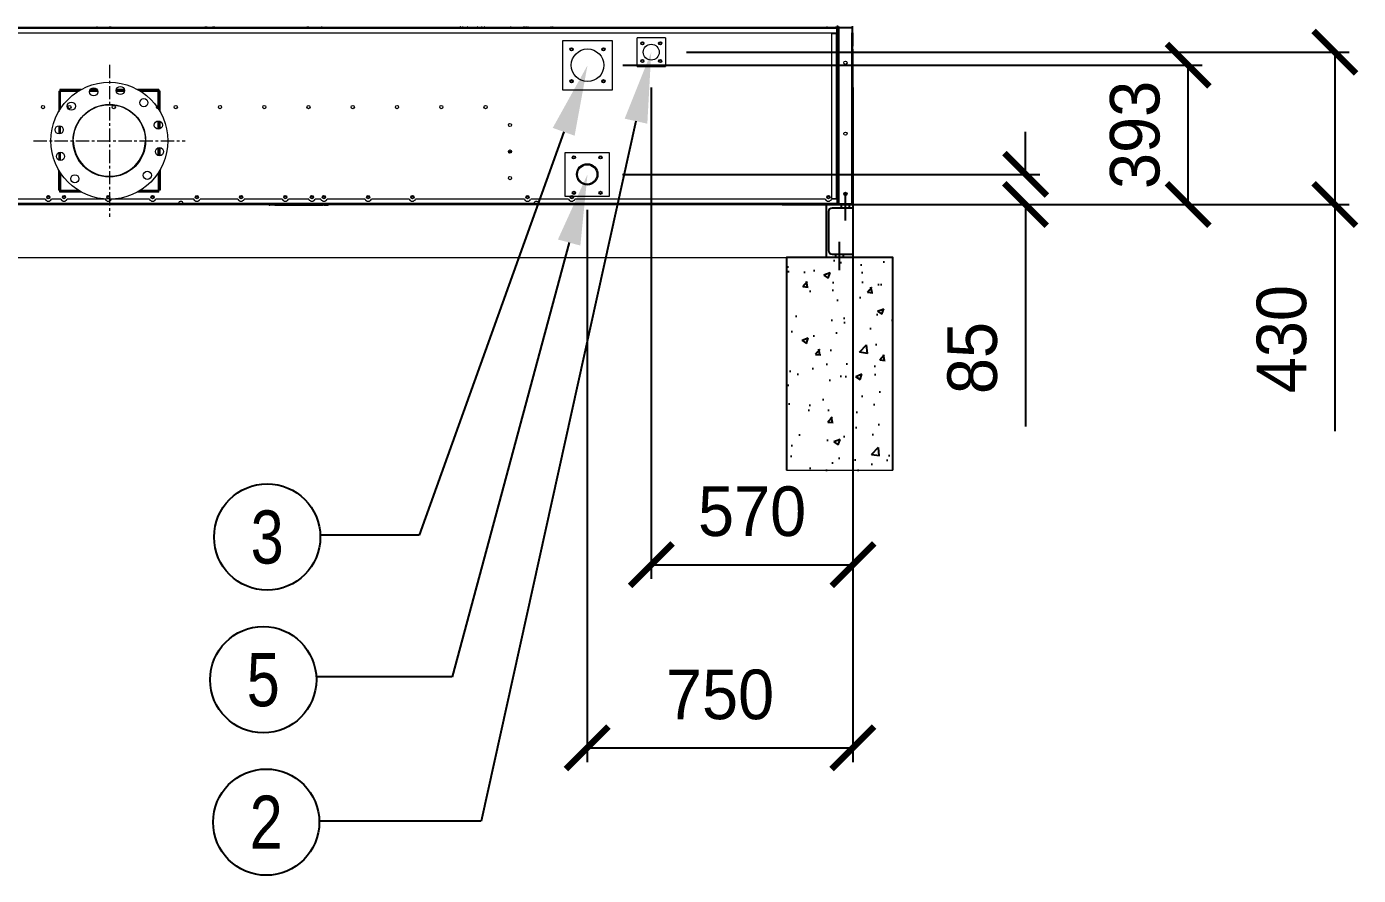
# Model space of a CAD drawing. Header units: millimetres. Extents: x 3347 to 35460, y 2813 to 25521.
# Drawn here: x 25824 to 29586, y 8727 to 11122 of the extents above; entities that cross this region are included whole.
import ezdxf
from ezdxf import colors
from ezdxf.entities.mleader import LeaderData, LeaderLine
from ezdxf.enums import TextEntityAlignment as Align
from ezdxf.math import Vec2, Vec3

# ---------------------------------------------------------------- set-up
doc = ezdxf.new("R2010")
doc.units = ezdxf.units.MM
doc.linetypes.add('CENTER', pattern=[2, 1.25, -0.25, 0.25, -0.25])
doc.linetypes.add('CENTERX2', pattern=[4, 2.5, -0.5, 0.5, -0.5])
for name, color, linetype in [('center', 1, 'CENTER'), ('냉각탑_dim', 1, 'Continuous'), ('냉각탑_text', 3, 'Continuous')]:
    doc.layers.add(name, color=color, linetype=linetype)
doc.styles.add('HY울릉도L', font='')
doc.styles.get("Standard").update_dxf_attribs({"font": 'arial.ttf'})
doc.styles.get('HY울릉도L').set_extended_font_data('HY울릉도L')
doc.dimstyles.new('성지DIM', dxfattribs={"dimtxt": 3.5, "dimasz": 3, "dimexe": 1, "dimexo": 2.5, "dimgap": 2, "dimtad": 1, "dimdec": 0, "dimzin": 3, "dimdsep": 46, "dimtxsty": 'HY울릉도L', "dimblk": 'ARCHTICK', "dimcen": -2, "dimclrd": 256, "dimclre": 256, "dimclrt": 7, "dimadec": 0, "dimazin": 0, "dimtfac": 1, "dimtdec": 0, "dimtofl": 0, "dimtmove": 0, "dimatfit": 3, "dimfxl": 1, "dimtolj": 1, "dimtzin": 0, "dimlwe": -1, "dimarcsym": 0})

# ---------------------------------------------------------------- blocks, each defined once
blk = doc.blocks.new('_ArchTick')
at = {"color": 0, "linetype": 'ByBlock', "const_width": 0.15}
blk.add_lwpolyline([(-0.5, -0.5), (0.5, 0.5)], dxfattribs=at)
blk = doc.blocks.new('*D515')
at = {"layer": 'Defpoints', "color": 0, "transparency": 16777216}
for p in [(27407.5, 10705.3), (27857.9, 10620.3), (28645.8, 10620.3)]:
    blk.add_point(p, dxfattribs=at)
at = {"layer": '냉각탑_dim', "lineweight": -2, "transparency": 16777216}
for p, q in [((28645.8, 10705.3), (28645.8, 10825.3)), ((28645.8, 10620.3), (28645.8, 9993.6))]:
    blk.add_line(p, q, dxfattribs=at)
at = {"layer": '냉각탑_dim', "transparency": 16777216}
for p, q in [((27507.5, 10705.3), (28685.8, 10705.3)), ((27957.9, 10620.3), (28685.8, 10620.3))]:
    blk.add_line(p, q, dxfattribs=at)
at = {"layer": '냉각탑_dim', "lineweight": -2, "transparency": 16777216, "xscale": 120, "yscale": 120, "zscale": 120}
for p, rotation in [((28645.8, 10705.3), 270), ((28645.8, 10620.3), 90)]:
    blk.add_blockref('_ArchTick', p, dxfattribs=dict(at, rotation=rotation))
at = {"layer": '냉각탑_dim', "color": 7, "transparency": 16777216, "insert": (28495.8, 10187), "char_height": 140, "attachment_point": 5, "rotation": 90, "style": 'HY울릉도L'}
blk.add_mtext('\\A1;85', dxfattribs=at)
blk = doc.blocks.new('*D516')
at = {"layer": 'Defpoints', "color": 0, "transparency": 16777216}
for p in [(27408.4, 11013.3), (29104.9, 11013.3), (27857.9, 10620.3)]:
    blk.add_point(p, dxfattribs=at)
at = {"layer": '냉각탑_dim', "transparency": 16777216}
for p, q in [((27508.4, 11013.3), (29144.9, 11013.3)), ((27957.9, 10620.3), (29144.9, 10620.3))]:
    blk.add_line(p, q, dxfattribs=at)
at = {"layer": '냉각탑_dim', "lineweight": -2, "transparency": 16777216}
blk.add_line((29104.9, 10620.3), (29104.9, 11013.3), dxfattribs=at)
at = {"layer": '냉각탑_dim', "lineweight": -2, "transparency": 16777216, "xscale": 120, "yscale": 120, "zscale": 120}
for p, rotation in [((29104.9, 11013.3), 90), ((29104.9, 10620.3), 270)]:
    blk.add_blockref('_ArchTick', p, dxfattribs=dict(at, rotation=rotation))
at = {"layer": '냉각탑_dim', "color": 7, "transparency": 16777216, "insert": (28954.9, 10816.8), "char_height": 140, "attachment_point": 5, "rotation": 90, "style": 'HY울릉도L'}
blk.add_mtext('\\A1;393', dxfattribs=at)
blk = doc.blocks.new('*D517')
at = {"layer": 'Defpoints', "color": 0, "transparency": 16777216}
for p in [(27588.4, 11050.3), (27857.9, 10620.3), (29519.2, 10620.3)]:
    blk.add_point(p, dxfattribs=at)
at = {"layer": '냉각탑_dim', "transparency": 16777216}
for p, q in [((27688.4, 11050.3), (29559.2, 11050.3)), ((27957.9, 10620.3), (29559.2, 10620.3))]:
    blk.add_line(p, q, dxfattribs=at)
at = {"layer": '냉각탑_dim', "lineweight": -2, "transparency": 16777216}
for p, q in [((29519.2, 11050.3), (29519.2, 10620.3)), ((29519.2, 10620.3), (29519.2, 9980.3))]:
    blk.add_line(p, q, dxfattribs=at)
at = {"layer": '냉각탑_dim', "lineweight": -2, "transparency": 16777216, "xscale": 120, "yscale": 120, "zscale": 120}
for p, rotation in [((29519.2, 11050.3), 90), ((29519.2, 10620.3), 270)]:
    blk.add_blockref('_ArchTick', p, dxfattribs=dict(at, rotation=rotation))
at = {"layer": '냉각탑_dim', "color": 7, "transparency": 16777216, "insert": (29369.2, 10240.3), "char_height": 140, "attachment_point": 5, "rotation": 90, "style": 'HY울릉도L'}
blk.add_mtext('\\A1;430', dxfattribs=at)
blk = doc.blocks.new('*D518')
at = {"layer": 'Defpoints', "color": 0, "transparency": 16777216}
for p in [(27588.4, 11050.3), (28157.9, 11050.3), (28157.9, 9603.7)]:
    blk.add_point(p, dxfattribs=at)
at = {"layer": '냉각탑_dim', "transparency": 16777216}
for p, q in [((27588.4, 10950.3), (27588.4, 9563.7)), ((28157.9, 10950.3), (28157.9, 9563.7))]:
    blk.add_line(p, q, dxfattribs=at)
at = {"layer": '냉각탑_dim', "lineweight": -2, "transparency": 16777216}
blk.add_line((27588.4, 9603.7), (28157.9, 9603.7), dxfattribs=at)
at = {"layer": '냉각탑_dim', "lineweight": -2, "transparency": 16777216, "xscale": 120, "yscale": 120, "zscale": 120, "rotation": 180}
blk.add_blockref('_ArchTick', (27588.4, 9603.7), dxfattribs=at)
at = {"layer": '냉각탑_dim', "lineweight": -2, "transparency": 16777216, "xscale": 120, "yscale": 120, "zscale": 120}
blk.add_blockref('_ArchTick', (28157.9, 9603.7), dxfattribs=at)
at = {"layer": '냉각탑_dim', "color": 7, "transparency": 16777216, "insert": (27873.2, 9753.7), "char_height": 140, "attachment_point": 5, "style": 'HY울릉도L'}
blk.add_mtext('\\A1;570', dxfattribs=at)
blk = doc.blocks.new('*D519')
at = {"layer": 'Defpoints', "color": 0, "transparency": 16777216}
for p in [(27407.5, 10705.3), (28157.9, 10705.3), (28157.9, 9086.7)]:
    blk.add_point(p, dxfattribs=at)
at = {"layer": '냉각탑_dim', "transparency": 16777216}
for p, q in [((27407.5, 10605.3), (27407.5, 9046.7)), ((28157.9, 10605.3), (28157.9, 9046.7))]:
    blk.add_line(p, q, dxfattribs=at)
at = {"layer": '냉각탑_dim', "lineweight": -2, "transparency": 16777216}
blk.add_line((27407.5, 9086.7), (28157.9, 9086.7), dxfattribs=at)
at = {"layer": '냉각탑_dim', "lineweight": -2, "transparency": 16777216, "xscale": 120, "yscale": 120, "zscale": 120, "rotation": 180}
blk.add_blockref('_ArchTick', (27407.5, 9086.7), dxfattribs=at)
at = {"layer": '냉각탑_dim', "lineweight": -2, "transparency": 16777216, "xscale": 120, "yscale": 120, "zscale": 120}
blk.add_blockref('_ArchTick', (28157.9, 9086.7), dxfattribs=at)
at = {"layer": '냉각탑_dim', "color": 7, "transparency": 16777216, "insert": (27782.7, 9236.7), "char_height": 140, "attachment_point": 5, "style": 'HY울릉도L'}
blk.add_mtext('\\A1;750', dxfattribs=at)
blk = doc.blocks.new('2')
at = {"color": 7, "lineweight": 20}
for p, q in [((28112.2, 11120.3), (24003.6, 11120.3)), ((28112.2, 11116.9), (24003.6, 11116.9)), ((24826.4, 11105.3), (26775.4, 11105.3)), ((24035.5, 10620.3), (28080.3, 10620.3))]:
    blk.add_line(p, q, dxfattribs=at)
at = {"color": 7, "lineweight": 20, "ltscale": 0.000833334}
for p, q in [((26022.2, 11122.3), (26022.2, 11120.3)), ((26657.2, 11122.3), (26657.2, 11120.3)), ((27191.2, 11122.3), (27191.2, 11120.3)), ((28111.9, 10637.3), (28111.9, 10635.3))]:
    blk.add_line(p, q, dxfattribs=at)
at = {"color": 7, "lineweight": 20, "ltscale": 0.000832431}
for p, q in [((26059.4, 11120.3), (26059.4, 11122.3)), ((26062.2, 11120.3), (26062.2, 11122.3)), ((26617.2, 11120.3), (26617.2, 11122.3)), ((26620, 11120.3), (26620, 11122.3)), ((27228.4, 11120.3), (27228.4, 11122.3)), ((27231.2, 11120.3), (27231.2, 11122.3))]:
    blk.add_line(p, q, dxfattribs=at)
at = {"color": 7, "lineweight": 20, "ltscale": 0.000833333}
for p, q in [((26329.4, 11120.3), (26329.4, 11122.3)), ((26332.8, 11120.3), (26332.8, 11122.3)), ((26351, 11120.3), (26351, 11122.3)), ((26354.4, 11120.3), (26354.4, 11122.3)), ((28083.9, 11122.3), (28083.9, 11120.3)), ((28110.5, 11120.3), (28110.5, 11122.3)), ((28110.5, 11103.3), (28110.5, 11105.3)), ((28111.9, 11105.3), (28111.9, 11103.3)), ((28111.9, 11103.3), (28113.9, 11103.3)), ((28155.9, 11105.3), (28157.9, 11105.3)), ((28155.9, 11104.5), (28157.9, 11104.5)), ((28157.9, 11104.5), (28155.9, 11104.5)), ((25917.9, 10941.8), (25917.9, 10939.8)), ((25919.9, 10939.8), (25917.9, 10939.8)), ((25917.9, 10939.8), (25919.9, 10939.8)), ((26197.9, 10939.8), (26195.9, 10939.8)), ((26197.9, 10939.8), (26195.9, 10939.8)), ((26197.9, 10941.8), (26197.9, 10939.8)), ((28115.9, 10770.3), (28113.9, 10770.3)), ((28115.9, 10765.3), (28113.9, 10765.3)), ((25917.9, 10658.8), (25917.9, 10660.8)), ((25919.9, 10660.8), (25917.9, 10660.8)), ((25917.9, 10660.8), (25919.9, 10660.8)), ((26197.9, 10660.8), (26195.9, 10660.8)), ((26197.9, 10660.8), (26195.9, 10660.8)), ((26197.9, 10658.8), (26197.9, 10660.8)), ((26253.2, 10622.3), (26253.2, 10620.3)), ((26266.7, 10622.3), (26266.7, 10620.3)), ((26522.4, 10618.3), (26522.4, 10620.3)), ((26662.4, 10618.3), (26662.4, 10620.3)), ((27257.2, 10622.3), (27257.2, 10620.3)), ((27270.7, 10622.3), (27270.7, 10620.3)), ((28110.5, 10635.3), (28110.5, 10637.3))]:
    blk.add_line(p, q, dxfattribs=at)
at = {"color": 7, "lineweight": 20, "ltscale": 0.307}
blk.add_line((26775.4, 11105.3), (28112.2, 11105.3), dxfattribs=at)
at = {"color": 7, "lineweight": 20, "ltscale": 0.001149}
for p, q in [((27047.1, 11122.3), (27049, 11120.3)), ((27047.6, 11122.3), (27049.5, 11120.3)), ((27054.8, 11122.3), (27056.7, 11120.3)), ((27070.2, 11120.3), (27068.3, 11122.3)), ((27095.9, 11122.3), (27097.8, 11120.3)), ((27111.3, 11120.3), (27109.4, 11122.3)), ((27118.5, 11120.3), (27116.6, 11122.3))]:
    blk.add_line(p, q, dxfattribs=at)
at = {"color": 7, "lineweight": 20, "ltscale": 0.00083243}
for p, q in [((27235.6, 11120.3), (27235.6, 11122.3)), ((27240.8, 11120.3), (27240.8, 11122.3)), ((27305.4, 11120.3), (27305.4, 11122.3)), ((27310.6, 11120.3), (27310.6, 11122.3)), ((27310.8, 11120.3), (27310.8, 11122.3))]:
    blk.add_line(p, q, dxfattribs=at)
at = {"color": 7, "lineweight": 20, "ltscale": 0.004833}
for p, q in [((28098.9, 11103.3), (28110.5, 11103.3)), ((28112.2, 11105.3), (28112.2, 11116.9)), ((28155.9, 11105.3), (28155.9, 11116.9)), ((28157.9, 11105.3), (28157.9, 11116.9)), ((26522.4, 10618.3), (26510.8, 10618.3)), ((26662.4, 10618.3), (26674, 10618.3)), ((28098.9, 10637.3), (28110.5, 10637.3)), ((28112.2, 10635.3), (28112.2, 10623.7))]:
    blk.add_line(p, q, dxfattribs=at)
at = {"color": 7, "lineweight": 20, "ltscale": 0.194167}
for p, q in [((28098.9, 10637.3), (28098.9, 11103.3)), ((28110.5, 11103.3), (28110.5, 10637.3)), ((28113.9, 11103.3), (28113.9, 10637.3))]:
    blk.add_line(p, q, dxfattribs=at)
at = {"color": 7, "lineweight": 20, "ltscale": 0.001417}
for p, q in [((28110.5, 11103.3), (28113.9, 11103.3)), ((28112.2, 11120.3), (28112.2, 11116.9)), ((28110.5, 10637.3), (28113.9, 10637.3)), ((28112.2, 10620.3), (28112.2, 10623.7)), ((28154.5, 10622), (28157.9, 10622))]:
    blk.add_line(p, q, dxfattribs=at)
at = {"color": 7, "lineweight": 20, "ltscale": 0.000882011}
blk.add_line((28111.9, 11122.4), (28111.9, 11120.3), dxfattribs=at)
at = {"color": 7, "lineweight": 20, "ltscale": 0.000708333}
for p, q in [((28112.2, 11118.3), (28113.9, 11118.3)), ((28112.2, 11117.4), (28113.9, 11117.4)), ((28112.2, 10623.2), (28113.9, 10623.2)), ((28112.2, 10622.3), (28113.9, 10622.3)), ((28119.3, 10622), (28119.3, 10620.3)), ((28155.9, 10622), (28155.9, 10620.3))]:
    blk.add_line(p, q, dxfattribs=at)
at = {"color": 7, "lineweight": 20, "ltscale": 0.003208}
blk.add_line((28113.9, 11125.1), (28113.9, 11117.4), dxfattribs=at)
at = {"color": 7, "lineweight": 20, "ltscale": 0.000375}
for p, q in [((28113.9, 11117.4), (28113.9, 11118.3)), ((28113.9, 11117.4), (28113.9, 11118.3)), ((28113.9, 10623.2), (28113.9, 10622.3)), ((28113.9, 10623.2), (28113.9, 10622.3)), ((28113.9, 10623.2), (28113.9, 10622.3)), ((28113.9, 10623.2), (28113.9, 10622.3)), ((28113.9, 10623.2), (28113.9, 10622.3)), ((28113.9, 10623.2), (28113.9, 10622.3))]:
    blk.add_line(p, q, dxfattribs=at)
at = {"color": 7, "lineweight": 20, "ltscale": 0.005875}
for p, q in [((28113.9, 11103.3), (28113.9, 11117.4)), ((28155.9, 11118.6), (28155.9, 11104.5)), ((28113.9, 10623.2), (28113.9, 10637.3))]:
    blk.add_line(p, q, dxfattribs=at)
at = {"color": 7, "lineweight": 20, "ltscale": 0.00337}
blk.add_line((28115.9, 11117), (28115.9, 11125), dxfattribs=at)
at = {"color": 7, "lineweight": 20, "ltscale": 0.2055}
blk.add_line((28115.9, 10623.7), (28115.9, 11116.9), dxfattribs=at)
at = {"color": 7, "lineweight": 20, "ltscale": 0.001131}
for p, q in [((28116.6, 11118.6), (28119.3, 11118.6)), ((28116.6, 10622), (28119.3, 10622))]:
    blk.add_line(p, q, dxfattribs=at)
at = {"color": 7, "lineweight": 20, "ltscale": 0.000414935}
for p, q in [((28117.6, 11118.6), (28116.9, 11119.3)), ((28114.9, 10773.3), (28115.6, 10774)), ((28117.6, 10622), (28116.9, 10621.3))]:
    blk.add_line(p, q, dxfattribs=at)
at = {"color": 7, "lineweight": 20, "ltscale": 0.000833944}
blk.add_line((28119.3, 11120.3), (28119.3, 11122.3), dxfattribs=at)
at = {"color": 7, "lineweight": 20, "ltscale": 0.014667}
for p, q in [((28154.5, 11120.3), (28119.3, 11120.3)), ((28154.5, 10622), (28119.3, 10622))]:
    blk.add_line(p, q, dxfattribs=at)
at = {"color": 7, "lineweight": 20, "ltscale": 0.000708334}
blk.add_line((28119.3, 11118.6), (28119.3, 11120.3), dxfattribs=at)
at = {"color": 7, "lineweight": 20, "ltscale": 0.01525}
for p, q in [((28119.3, 11118.6), (28155.9, 11118.6)), ((28155.9, 10620.3), (28119.3, 10620.3))]:
    blk.add_line(p, q, dxfattribs=at)
at = {"color": 7, "lineweight": 20, "ltscale": 0.206917}
blk.add_line((28119.3, 10622), (28119.3, 11118.6), dxfattribs=at)
at = {"color": 7, "lineweight": 20, "ltscale": 0.000833304}
blk.add_line((28154.5, 11120.3), (28154.5, 11122.3), dxfattribs=at)
at = {"color": 7, "lineweight": 20, "ltscale": 0.201042}
for p, q in [((28154.5, 10622), (28154.5, 11104.5)), ((28157.9, 10622), (28157.9, 11104.5))]:
    blk.add_line(p, q, dxfattribs=at)
at = {"color": 7, "lineweight": 20, "ltscale": 0.000583333}
blk.add_line((28155.9, 11104.5), (28154.5, 11104.5), dxfattribs=at)
at = {"color": 7, "lineweight": 20, "ltscale": 0.000332419}
blk.add_line((28155.9, 11105.3), (28155.9, 11104.5), dxfattribs=at)
at = {"color": 7, "lineweight": 20, "ltscale": 0.002832}
blk.add_line((28157.9, 11116.9), (28157.9, 11123.7), dxfattribs=at)
at = {"color": 7, "lineweight": 20, "ltscale": 0.00033333}
blk.add_line((28157.9, 11104.5), (28157.9, 11105.3), dxfattribs=at)
at = {"color": 7, "lineweight": 20, "ltscale": 0.011892}
blk.add_line((28157.9, 11104.5), (28157.9, 11076), dxfattribs=at)
at = {"color": 7, "lineweight": 20, "ltscale": 0.058333}
for p, q in [((27338.4, 10943.3), (27338.4, 11083.3)), ((27338.4, 11083.3), (27478.4, 11083.3)), ((27478.4, 11083.3), (27478.4, 10943.3)), ((27478.4, 10943.3), (27338.4, 10943.3))]:
    blk.add_line(p, q, dxfattribs=at)
at = {"color": 7, "lineweight": 20, "ltscale": 0.044444}
for p, q in [((27628.4, 11090.3), (27548.4, 11090.3)), ((27548.4, 11010.3), (27548.4, 11090.3)), ((27628.4, 11090.3), (27628.4, 11010.3)), ((27548.4, 11010.3), (27628.4, 11010.3))]:
    blk.add_line(p, q, dxfattribs=at)
at = {"color": 7, "lineweight": 20, "ltscale": 0.003608}
for p, q in [((28157.9, 11076), (28157.9, 11067.3)), ((28157.9, 11058.6), (28157.9, 11067.3)), ((28157.9, 10951), (28157.9, 10942.3)), ((28157.9, 10933.6), (28157.9, 10942.3)), ((28157.9, 10826), (28157.9, 10817.3)), ((28157.9, 10808.6), (28157.9, 10817.3)), ((28157.9, 10701), (28157.9, 10692.3)), ((28157.9, 10683.6), (28157.9, 10692.3)), ((28157.9, 10651), (28157.9, 10642.3)), ((28157.9, 10633.6), (28157.9, 10642.3))]:
    blk.add_line(p, q, dxfattribs=at)
at = {"color": 7, "lineweight": 20, "ltscale": 0.044866}
for p, q in [((28157.9, 11058.6), (28157.9, 10951)), ((28157.9, 10933.6), (28157.9, 10826)), ((28157.9, 10808.6), (28157.9, 10701))]:
    blk.add_line(p, q, dxfattribs=at)
at = {"color": 7, "lineweight": 20, "ltscale": 0.023972}
for p, q in [((25914.7, 10939.8), (25914.7, 10882.3)), ((26201.1, 10882.3), (26201.1, 10939.8)), ((25914.7, 10660.8), (25914.7, 10718.3)), ((26201.1, 10718.3), (26201.1, 10660.8))]:
    blk.add_line(p, q, dxfattribs=at)
at = {"color": 7, "lineweight": 20, "ltscale": 0.001333}
for p, q in [((25914.7, 10939.8), (25917.9, 10939.8)), ((25917.9, 10945), (25917.9, 10941.8)), ((26197.9, 10945), (26197.9, 10941.8)), ((26201.1, 10939.8), (26197.9, 10939.8)), ((25914.7, 10660.8), (25917.9, 10660.8)), ((25917.9, 10655.6), (25917.9, 10658.8)), ((26201.1, 10660.8), (26197.9, 10660.8)), ((26197.9, 10655.6), (26197.9, 10658.8))]:
    blk.add_line(p, q, dxfattribs=at)
at = {"color": 7, "lineweight": 20, "ltscale": 0.025296}
for p, q in [((25978.6, 10945), (25917.9, 10945)), ((26197.9, 10945), (26137.2, 10945)), ((25978.6, 10655.6), (25917.9, 10655.6)), ((26197.9, 10655.6), (26137.2, 10655.6))]:
    blk.add_line(p, q, dxfattribs=at)
at = {"color": 7, "lineweight": 20, "ltscale": 0.022971}
for p, q in [((25973.1, 10941.8), (25917.9, 10941.8)), ((26197.9, 10941.8), (26142.8, 10941.8)), ((25973.1, 10658.8), (25917.9, 10658.8)), ((26197.9, 10658.8), (26142.8, 10658.8))]:
    blk.add_line(p, q, dxfattribs=at)
at = {"color": 7, "lineweight": 20, "ltscale": 0.021741}
for p, q in [((25917.9, 10939.8), (25917.9, 10887.6)), ((26197.9, 10887.6), (26197.9, 10939.8)), ((25917.9, 10660.8), (25917.9, 10713)), ((26197.9, 10713), (26197.9, 10660.8))]:
    blk.add_line(p, q, dxfattribs=at)
at = {"color": 7, "lineweight": 20, "ltscale": 0.020784}
for p, q in [((25919.9, 10939.8), (25969.8, 10939.8)), ((26146.1, 10939.8), (26195.9, 10939.8)), ((25919.9, 10660.8), (25969.8, 10660.8)), ((26146.1, 10660.8), (26195.9, 10660.8))]:
    blk.add_line(p, q, dxfattribs=at)
at = {"color": 7, "lineweight": 20, "ltscale": 0.020438}
for p, q in [((25919.9, 10890.7), (25919.9, 10939.8)), ((26195.9, 10890.7), (26195.9, 10939.8)), ((25919.9, 10709.9), (25919.9, 10660.8)), ((26195.9, 10709.9), (26195.9, 10660.8))]:
    blk.add_line(p, q, dxfattribs=at)
at = {"color": 7, "lineweight": 20, "ltscale": 0.009512}
blk.add_line((26002.3, 10939.8), (26025.1, 10939.8), dxfattribs=at)
at = {"color": 7, "lineweight": 20, "ltscale": 0.009154}
blk.add_line((26024.7, 10941.8), (26002.7, 10941.8), dxfattribs=at)
at = {"color": 7, "lineweight": 20, "ltscale": 0.007846}
blk.add_line((26023.1, 10945), (26004.3, 10945), dxfattribs=at)
at = {"color": 7, "lineweight": 20, "ltscale": 0.009582}
blk.add_line((26100.2, 10941.8), (26077.2, 10941.8), dxfattribs=at)
at = {"color": 7, "lineweight": 20, "ltscale": 0.009406}
blk.add_line((26077.4, 10939.8), (26100, 10939.8), dxfattribs=at)
at = {"color": 7, "lineweight": 20, "ltscale": 0.009251}
blk.add_line((26099.8, 10945), (26077.6, 10945), dxfattribs=at)
at = {"color": 7, "lineweight": 20, "ltscale": 0.009501}
for p, q in [((25914.7, 10842.5), (25914.7, 10819.7)), ((26201.1, 10758.1), (26201.1, 10780.9))]:
    blk.add_line(p, q, dxfattribs=at)
at = {"color": 7, "lineweight": 20, "ltscale": 0.009478}
for p, q in [((25917.9, 10842.4), (25917.9, 10819.7)), ((26197.9, 10758.2), (26197.9, 10780.9))]:
    blk.add_line(p, q, dxfattribs=at)
at = {"color": 7, "lineweight": 20, "ltscale": 0.009074}
for p, q in [((25919.9, 10820.2), (25919.9, 10842)), ((26195.9, 10758.7), (26195.9, 10780.4))]:
    blk.add_line(p, q, dxfattribs=at)
at = {"color": 7, "lineweight": 20, "ltscale": 0.009583}
for p, q in [((26195.9, 10833), (26195.9, 10856)), ((25919.9, 10744.6), (25919.9, 10767.6))]:
    blk.add_line(p, q, dxfattribs=at)
at = {"color": 7, "lineweight": 20, "ltscale": 0.009451}
for p, q in [((26197.9, 10833.2), (26197.9, 10855.9)), ((25917.9, 10767.4), (25917.9, 10744.8))]:
    blk.add_line(p, q, dxfattribs=at)
at = {"color": 7, "lineweight": 20, "ltscale": 0.008588}
for p, q in [((26201.1, 10834.2), (26201.1, 10854.8)), ((25914.7, 10766.4), (25914.7, 10745.8))]:
    blk.add_line(p, q, dxfattribs=at)
at = {"color": 7, "lineweight": 20, "ltscale": 0.003726}
blk.add_line((27185, 10770.3), (27193.9, 10770.3), dxfattribs=at)
at = {"color": 7, "lineweight": 20, "ltscale": 0.002875}
blk.add_line((27186, 10766.9), (27192.9, 10766.9), dxfattribs=at)
at = {"color": 7, "lineweight": 20, "ltscale": 0.051667}
blk.add_line((27345.5, 10767.3), (27469.5, 10767.3), dxfattribs=at)
at = {"color": 7, "lineweight": 20, "ltscale": 0.05}
for p, q in [((27345.5, 10643.3), (27345.5, 10767.3)), ((27469.5, 10767.3), (27469.5, 10643.3))]:
    blk.add_line(p, q, dxfattribs=at)
at = {"color": 7, "lineweight": 20, "ltscale": 2.97138e-06}
for p, q in [((28113.9, 10781.9), (28113.9, 10781.9)), ((28113.9, 10776.9), (28113.9, 10776.9)), ((28113.9, 10771.9), (28113.9, 10771.9)), ((28113.9, 10766.9), (28113.9, 10766.9))]:
    blk.add_line(p, q, dxfattribs=at)
at = {"color": 7, "lineweight": 20, "ltscale": 0.000833171}
for p, q in [((28113.9, 10767.1), (28115.9, 10767.1)), ((28113.9, 10765.3), (28115.9, 10765.3))]:
    blk.add_line(p, q, dxfattribs=at)
at = {"color": 7, "lineweight": 20, "ltscale": 0.000547189}
blk.add_line((28114.6, 10774), (28115.9, 10774), dxfattribs=at)
at = {"color": 7, "lineweight": 20, "ltscale": 0.000834318}
for p, q in [((28157.9, 10750.3), (28157.9, 10750.3)), ((28157.9, 10640.3), (28157.9, 10640.3))]:
    blk.add_line(p, q, dxfattribs=at)
at = {"color": 7, "lineweight": 20, "ltscale": 0.000834992}
blk.add_line((28157.9, 10747.1), (28157.9, 10747.1), dxfattribs=at)
at = {"color": 7, "lineweight": 20, "ltscale": 0.013616}
blk.add_line((28157.9, 10683.6), (28157.9, 10651), dxfattribs=at)
at = {"color": 1, "linetype": 'CENTERX2', "ltscale": 50}
blk.add_line((28136.9, 10575.3), (28136.9, 10655.3), dxfattribs=at)
at = {"color": 7, "lineweight": 20, "ltscale": 0.171731}
for p, q in [((25262.8, 10623.7), (25840.9, 10623.7)), ((25840.9, 10623.7), (26253.1, 10623.7))]:
    blk.add_line(p, q, dxfattribs=at)
at = {"color": 7, "lineweight": 20, "ltscale": 0.007604}
blk.add_line((25876.5, 10635.3), (25657.6, 10635.3), dxfattribs=at)
at = {"color": 7, "lineweight": 20, "ltscale": 0.17433}
blk.add_line((25834.8, 10620.3), (26253.2, 10620.3), dxfattribs=at)
at = {"color": 7, "lineweight": 20, "ltscale": 1.93507e-05}
blk.add_line((25885.4, 10629.8), (25885.5, 10629.8), dxfattribs=at)
at = {"color": 7, "lineweight": 20, "ltscale": 0.0111}
blk.add_line((25921, 10635.3), (25894.4, 10635.3), dxfattribs=at)
at = {"color": 7, "lineweight": 20, "ltscale": 0.044641}
for p, q in [((26046, 10635.3), (25938.9, 10635.3)), ((26171, 10635.3), (26063.9, 10635.3)), ((26296, 10635.3), (26188.9, 10635.3)), ((26421, 10635.3), (26313.9, 10635.3)), ((26546, 10635.3), (26438.9, 10635.3)), ((26780, 10635.3), (26672.9, 10635.3)), ((26905, 10635.3), (26797.9, 10635.3)), ((27230, 10635.3), (26922.9, 10635.3)), ((27355, 10635.3), (27247.9, 10635.3)), ((28080, 10635.3), (27372.9, 10635.3))]:
    blk.add_line(p, q, dxfattribs=at)
at = {"color": 7, "lineweight": 20, "ltscale": 0.005698}
for p, q in [((26253.1, 10623.7), (26266.8, 10623.7)), ((27257.1, 10623.7), (27270.8, 10623.7))]:
    blk.add_line(p, q, dxfattribs=at)
at = {"color": 7, "lineweight": 20, "ltscale": 0.005614}
for p, q in [((26253.2, 10622.3), (26266.7, 10622.3)), ((26253.2, 10620.3), (26266.7, 10620.3)), ((27257.2, 10622.3), (27270.7, 10622.3)), ((27257.2, 10620.3), (27270.7, 10620.3))]:
    blk.add_line(p, q, dxfattribs=at)
at = {"color": 7, "lineweight": 20, "ltscale": 0.412719}
blk.add_line((26266.7, 10620.3), (27257.2, 10620.3), dxfattribs=at)
at = {"color": 7, "lineweight": 20, "ltscale": 0.412635}
blk.add_line((26266.8, 10623.7), (27257.1, 10623.7), dxfattribs=at)
at = {"color": 7, "lineweight": 20, "ltscale": 0.000833651}
for p, q in [((26524.4, 10618.3), (26524.4, 10620.3)), ((26660.4, 10618.3), (26660.4, 10620.3))]:
    blk.add_line(p, q, dxfattribs=at)
at = {"color": 7, "lineweight": 20, "ltscale": 0.056667}
blk.add_line((26524.4, 10618.3), (26660.4, 10618.3), dxfattribs=at)
at = {"color": 7, "lineweight": 20, "ltscale": 0.023808}
blk.add_line((26621, 10635.3), (26563.9, 10635.3), dxfattribs=at)
at = {"color": 7, "lineweight": 20, "ltscale": 0.006725}
blk.add_line((26655, 10635.3), (26638.9, 10635.3), dxfattribs=at)
at = {"color": 7, "lineweight": 20, "ltscale": 0.100651}
blk.add_line((27270.7, 10620.3), (28112.2, 10620.3), dxfattribs=at)
at = {"color": 7, "lineweight": 20, "ltscale": 0.100609}
blk.add_line((27270.8, 10623.7), (28112.2, 10623.7), dxfattribs=at)
at = {"color": 7, "lineweight": 20, "ltscale": 0.00439}
blk.add_line((27469.5, 10643.3), (27345.5, 10643.3), dxfattribs=at)
at = {"color": 7, "lineweight": 20, "ltscale": 0.004083}
blk.add_line((28080.3, 10620.3), (28090.1, 10620.3), dxfattribs=at)
at = {"color": 7, "lineweight": 25, "ltscale": 0.125}
for p, q in [((28082.9, 10620.3), (28157.9, 10620.3)), ((28157.9, 10470.3), (28082.9, 10470.3))]:
    blk.add_line(p, q, dxfattribs=at)
at = {"ltscale": 25}
blk.add_line((28082.9, 10620.3), (28082.9, 10470.3), dxfattribs=at)
at = {"color": 7, "lineweight": 20, "ltscale": 0.026917}
blk.add_line((28154.7, 10620.3), (28090.1, 10620.3), dxfattribs=at)
at = {"color": 7, "lineweight": 20, "ltscale": 0.005987}
blk.add_line((28112.2, 10635.3), (28097.9, 10635.3), dxfattribs=at)
at = {"color": 7, "lineweight": 25, "ltscale": 0.05125}
for p, q in [((28157.9, 10610.3), (28099.4, 10610.3)), ((28099.4, 10480.3), (28157.9, 10480.3))]:
    blk.add_line(p, q, dxfattribs=at)
at = {"color": 7, "lineweight": 20, "ltscale": 0.002958}
blk.add_line((28119.3, 10620.3), (28112.2, 10620.3), dxfattribs=at)
at = {"color": 7, "lineweight": 20, "ltscale": 0.000128159}
blk.add_line((28113.6, 10637.3), (28113.9, 10637.3), dxfattribs=at)
at = {"color": 7, "lineweight": 20, "ltscale": 0.000832339}
blk.add_line((28113.9, 10625.3), (28115.9, 10625.3), dxfattribs=at)
at = {"color": 7, "lineweight": 20, "ltscale": 0.000837582}
blk.add_line((28113.9, 10623.5), (28115.9, 10623.5), dxfattribs=at)
at = {"color": 7, "lineweight": 20, "ltscale": 0.000374986}
blk.add_line((28113.9, 10622.3), (28113.9, 10623.2), dxfattribs=at)
for p, q in [((28125.9, 10610.3), (28125.9, 10620.3)), ((28147.9, 10610.3), (28147.9, 10620.3)), ((28109.4, 10470.3), (28109.4, 10480.3)), ((28131.4, 10470.3), (28131.4, 10480.3))]:
    blk.add_line(p, q)
at = {"lineweight": 20}
for p in [(28155.9, 10620.3), (28157.9, 10622)]:
    blk.add_line(p, (28157.9, 10620.3), dxfattribs=at)
at = {"color": 7, "lineweight": 20, "ltscale": 0.001168}
blk.add_line((28157.9, 10635.3), (28157.9, 10632.5), dxfattribs=at)
at = {"color": 7, "lineweight": 20, "ltscale": 0.00485}
blk.add_line((28157.9, 10633.6), (28157.9, 10622), dxfattribs=at)
at = {"color": 7, "lineweight": 20, "ltscale": 0.003775}
blk.add_line((28157.9, 10623.7), (28157.9, 10632.8), dxfattribs=at)
at = {"color": 7, "lineweight": 25, "ltscale": 0.008333}
blk.add_line((28157.9, 10620.3), (28157.9, 10610.3), dxfattribs=at)
at = {"color": 7, "lineweight": 25, "ltscale": 0.091667}
blk.add_line((28089.4, 10600.3), (28089.4, 10490.3), dxfattribs=at)
at = {"lineweight": 5}
blk.add_line((24032.9, 10470.3), (28082.9, 10470.3), dxfattribs=at)
at = {"color": 7, "lineweight": 15, "ltscale": 0.0625}
blk.add_line((28157.9, 10480.3), (28157.9, 10470.3), dxfattribs=at)
at = {"lineweight": 5}
for centre in [(27363.4, 11058.3), (27453.4, 11058.3), (27363.4, 10968.3), (27453.4, 10968.3)]:
    blk.add_circle(centre, 4.5, dxfattribs=at)
at = {"color": 7, "lineweight": 20}
for centre, radius in [((27363.4, 11058.3), 3), ((27408.4, 11013.3), 46), ((27453.4, 11058.3), 3), ((27563.4, 11075.3), 4.5), ((27563.4, 11075.3), 3), ((27588.4, 11050.3), 22.5), ((27613.4, 11075.3), 4.5), ((27613.4, 11075.3), 3), ((27563.4, 11025.3), 4.5), ((27563.4, 11025.3), 3), ((27613.4, 11025.3), 4.5), ((27613.4, 11025.3), 3), ((28136.9, 11020.3), 4.5), ((26057.9, 10800.3), 165), ((26013.7, 10938.4), 11.5), ((26088.7, 10942), 11.5), ((27363.4, 10968.3), 3), ((27453.4, 10968.3), 3), ((25950.6, 10897.8), 11.5), ((26155.4, 10907.6), 11.5), ((25870.4, 10895.3), 4.5), ((25945.4, 10895.3), 4.5), ((26057.9, 10800.3), 102.5), ((26057.9, 10800.3), 101.8), ((26070.4, 10895.3), 4.5), ((26195.4, 10895.3), 4.5), ((26245.4, 10895.3), 4.5), ((26370.4, 10895.3), 4.5), ((26495.4, 10895.3), 4.5), ((26620.4, 10895.3), 4.5), ((26745.4, 10895.3), 4.5), ((26870.4, 10895.3), 4.5), ((26995.4, 10895.3), 4.5), ((27120.4, 10895.3), 4.5), ((25916.2, 10831.1), 11.5), ((26196, 10844.5), 11.5), ((27189.4, 10844.8), 4.5), ((28136.9, 10820.3), 4.5), ((25919.8, 10756.1), 11.5), ((26199.6, 10769.5), 11.5), ((27189.4, 10769.8), 4.5), ((27370, 10753.3), 4.5), ((27445, 10753.3), 4.5), ((27370, 10753.3), 3), ((27407.5, 10705.3), 30.2), ((27407.5, 10705.3), 27.3), ((27445, 10753.3), 3), ((25960.4, 10693), 11.5), ((26165.3, 10702.8), 11.5), ((27189.4, 10694.8), 4.5), ((25885.4, 10640.8), 4.5), ((25929.9, 10641.3), 4.5), ((26054.9, 10641.3), 4.5), ((26179.9, 10641.3), 4.5), ((26304.9, 10641.3), 4.5), ((26429.9, 10641.3), 4.5), ((26554.9, 10641.3), 4.5), ((26629.9, 10641.3), 4.5), ((26663.9, 10641.3), 4.5), ((26788.9, 10641.3), 4.5), ((26913.9, 10641.3), 4.5), ((27238.9, 10641.3), 4.5), ((27363.9, 10641.3), 4.5), ((27370, 10653.3), 4.5), ((27370, 10653.3), 3), ((27445, 10653.3), 4.5), ((27445, 10653.3), 3), ((28088.9, 10641.3), 4.5), ((28136.9, 10650.3), 4.5), ((25885.4, 10641.3), 3), ((25929.9, 10641.3), 3), ((26054.9, 10641.3), 3), ((26179.9, 10641.3), 3), ((26304.9, 10641.3), 3), ((26429.9, 10641.3), 3), ((26554.9, 10641.3), 3), ((26629.9, 10641.3), 3), ((26663.9, 10641.3), 3), ((26788.9, 10641.3), 3), ((26913.9, 10641.3), 3), ((27238.9, 10641.3), 3), ((27363.9, 10641.3), 3), ((28088.9, 10641.3), 3)]:
    blk.add_circle(centre, radius, dxfattribs=at)
for centre, radius, start, end in [((28110.5, 11116.9), 3.4, 0, 0.7721), ((28119.3, 11116.9), 3.4, 90, 180), ((28154.5, 11116.9), 3.4, 0, 90), ((28108.7, 10885.1), 5.2, 0, 0.6924), ((26057.9, 10801.8), 101.8, 180.4178, 359.5731), ((28117.3, 10775.7), 3.4, 180, 245.6843), ((28154.7, 10765.1), 5.2, 52.0246, 52.0532), ((25885.4, 10640.3), 4.5, 3.185, 176.8155), ((28110.5, 10658.9), 3.4, 0, 0.2366), ((25885.4, 10639.8), 10, 206.7437, 333.2563), ((25929.9, 10639.8), 10, 206.7437, 333.2563), ((26054.9, 10639.8), 10, 206.7437, 333.2563), ((26179.9, 10639.8), 10, 206.7437, 333.2563), ((26269.5, 10621.4), 16.6, 171.9124, 179.4428), ((26259.9, 10622.2), 7, 12.3734, 167.6266), ((26250.4, 10621.4), 16.6, 0.5572, 8.0877), ((26304.9, 10639.8), 10, 206.7437, 333.2563), ((26429.9, 10639.8), 10, 206.7437, 333.2563), ((26510.8, 10621.7), 3.4, 204.3017, 270), ((26510.8, 10621.7), 1.4, 268.112, 270), ((26554.9, 10639.8), 10, 206.7437, 333.2563), ((26629.9, 10639.8), 10, 206.7437, 333.2563), ((26663.9, 10639.8), 10, 206.7437, 333.2563), ((26674, 10621.7), 3.4, 270, 335.6983), ((26674, 10621.7), 1.4, 270, 271.888), ((26788.9, 10639.8), 10, 206.7437, 333.2563), ((26913.9, 10639.8), 10, 206.7437, 333.2563), ((27238.9, 10639.8), 10, 206.7437, 333.2563), ((27273.5, 10621.4), 16.6, 171.9124, 179.4428), ((27263.9, 10622.2), 7, 12.3734, 167.6266), ((27254.4, 10621.4), 16.6, 0.5572, 8.0877), ((27363.9, 10639.8), 10, 206.7437, 333.2563), ((28088.9, 10639.8), 10, 206.7437, 333.2563), ((28110.5, 10623.7), 3.4, 299.9991, 335.6839), ((28119.3, 10623.7), 3.4, 180, 270), ((28154.5, 10623.7), 3.4, 294.3156, 330), ((28154.7, 10625.5), 5.2, 283.3156, 307.9754)]:
    blk.add_arc(centre, radius, start, end, dxfattribs=at)
at = {"color": 7, "lineweight": 25}
for centre, start, end in [((28099.4, 10600.3), 90, 180), ((28099.4, 10490.3), 180, 270)]:
    blk.add_arc(centre, 10, start, end, dxfattribs=at)
at = {"color": 7, "lineweight": 20}
for centre, major_axis, ratio, start_param, end_param in [((28110.5, 10932.2), (3.4, 0), 0.087156, 0, 0.009032), ((28110.5, 10781.9), (3.4, 0), 0.999969, 0, 0.017333), ((28110.5, 10776.9), (3.4, 0), 0.999969, 0, 0.015352), ((28110.5, 10776.9), (3.4, 0), 0.999969, 0, 0.015332), ((28110.5, 10771.9), (3.4, 0), 0.999969, 0, 0.013059), ((28110.5, 10771.9), (3.4, 0), 0.999969, 6.283185, 6.29622), ((28110.5, 10766.9), (3.4, 0), 0.999969, 6.283185, 6.293406), ((28110.5, 10741.7), (-3.4, 0), 0.999969, 3.125622, 3.141593), ((28110.5, 10736.7), (-3.4, 0), 0.999969, 3.125622, 3.141593), ((28110.5, 10731.7), (-3.4, 0), 0.999969, 3.131366, 3.141593)]:
    blk.add_ellipse(centre, major_axis=major_axis, ratio=ratio, start_param=start_param, end_param=end_param, dxfattribs=at)
for points in [[(28116.6, 11118.6), (28116.4, 11118.3), (28116.2, 11117.9), (28116, 11117.6), (28115.9, 11117.2), (28115.9, 11116.9)], [(28114.6, 10774), (28114.4, 10774.3), (28114.2, 10774.7), (28114, 10775), (28113.9, 10775.4), (28113.9, 10775.7)], [(26253.2, 10622.3), (26253.1, 10622.3), (26253.1, 10622.3), (26253, 10622.4), (26253, 10622.4), (26253, 10622.5)], [(26266.9, 10622.5), (26266.9, 10622.4), (26266.8, 10622.4), (26266.8, 10622.3), (26266.7, 10622.3), (26266.7, 10622.3)], [(27257.2, 10622.3), (27257.1, 10622.3), (27257.1, 10622.3), (27257, 10622.4), (27257, 10622.4), (27257, 10622.5)], [(27270.9, 10622.5), (27270.9, 10622.4), (27270.8, 10622.4), (27270.8, 10622.3), (27270.7, 10622.3), (27270.7, 10622.3)], [(28116.6, 10622), (28116.4, 10622.3), (28116.2, 10622.7), (28116, 10623), (28115.9, 10623.4), (28115.9, 10623.7)]]:
    blk.add_open_spline(points, degree=5, dxfattribs=at)
for points, knots in [([(26253.2, 10620.3), (26253.1, 10620.3), (26253.1, 10620.4), (26253, 10620.5), (26253, 10620.7), (26252.9, 10621.1), (26252.9, 10621.2), (26252.9, 10621.4), (26252.9, 10621.5)], [0, 0, 0, 0, 0, 0, 3.009, 3.009, 3.009, 4.870321, 4.870321, 4.870321, 4.870321, 4.870321, 4.870321]), ([(26266.9, 10621.5), (26266.9, 10621.2), (26266.9, 10620.9), (26266.9, 10620.6), (26266.8, 10620.4), (26266.7, 10620.3), (26266.7, 10620.3), (26266.7, 10620.3), (26266.7, 10620.3)], [0, 0, 0, 0, 0, 0, 3.956241, 3.956241, 3.956241, 4.866694, 4.866694, 4.866694, 4.866694, 4.866694, 4.866694]), ([(27257.2, 10620.3), (27257.1, 10620.3), (27257.1, 10620.4), (27257, 10620.5), (27257, 10620.7), (27256.9, 10621.1), (27256.9, 10621.2), (27256.9, 10621.4), (27256.9, 10621.5)], [0, 0, 0, 0, 0, 0, 3.009, 3.009, 3.009, 4.870321, 4.870321, 4.870321, 4.870321, 4.870321, 4.870321]), ([(27270.9, 10621.5), (27270.9, 10621.2), (27270.9, 10620.9), (27270.9, 10620.6), (27270.8, 10620.4), (27270.7, 10620.3), (27270.7, 10620.3), (27270.7, 10620.3), (27270.7, 10620.3)], [0, 0, 0, 0, 0, 0, 3.956241, 3.956241, 3.956241, 4.866694, 4.866694, 4.866694, 4.866694, 4.866694, 4.866694])]:
    blk.add_open_spline(points, degree=5, knots=knots, dxfattribs=at)
at = {"layer": 'center', "lineweight": 20, "ltscale": 30}
for p, q in [((26057.9, 11014.8), (26057.9, 10585.8)), ((25843.4, 10800.3), (26272.4, 10800.3))]:
    blk.add_line(p, q, dxfattribs=at)

msp = doc.modelspace()

# ---------------------------------------------------------------- hatches: boundary and pattern name
h = msp.add_hatch()
h.set_pattern_fill('AR-CONC', color=4)
h.set_pattern_definition([(50, (-936961.73, -200869.19), (182.18467, -15.939086), [19.05, -209.55]), (355, (-936961.73, -200869.19), (-35.24342, 191.056845), [15.24, -167.640584]), (100.451445, (-936946.55, -200870.52), (146.941247, 175.117752), [16.19001, -178.090245]), (46.1842, (-936961.73, -200818.39), (271.07904, -42.04233), [28.575, -314.325]), (96.635558, (-936939.14, -200821.9), (237.404134, 247.426125), [24.28502, -267.13561]), (351.18415, (-936961.73, -200818.4), (237.404134, 247.426125), [22.85997, -251.45973]), (21, (-936936.33, -200831.09), (151.614391, -102.265198), [19.05, -209.55]), (326, (-936936.33, -200831.09), (61.80203, 184.187966), [15.24, -167.64]), (71.451445, (-936923.7, -200839.61), (213.41642, 81.92277), [16.19001, -178.089938]), (37.5, (-936961.734, -200869.19), (3.0886033, 84.555039), [0, -165.608, 0, -170.18, 0, -168.275]), (7.5, (-936961.73, -200869.19), (66.8196625, 100.180575), [0, -97.028, 0, -161.798, 0, -64.135]), (327.5, (-937018.376, -200869.19), (135.590595, -5.728744), [0, -63.5, 0, -198.12, 0, -262.89]), (317.5, (-937043.78, -200869.19), (148.129181, 25.426491), [0, -82.55, 0, -131.572, 0, -186.69])])
h.paths.add_polyline_path([(27970.4, 10470.3), (28270.4, 10470.3), (28270.4, 9870.3), (27970.4, 9870.3)])

# ---------------------------------------------------------------- linework, layer by layer
at = {"color": 1, "linetype": 'CENTERX2', "ltscale": 50}
msp.add_line((28120.4, 10435.3), (28120.4, 10515.3), dxfattribs=at)
at = {"lineweight": 5}
msp.add_line((27970.4, 9870.3), (28270.4, 9870.3), dxfattribs=at)
at = {"ltscale": 500, "elevation": 0}
msp.add_lwpolyline([(28270.4, 9870.3), (28270.4, 10470.3), (27970.4, 10470.3), (27970.4, 9870.3)], dxfattribs=at)
at = {"layer": '냉각탑_dim', "linetype": 'ByBlock', "lineweight": -3}
for centre in [(26503.6, 9681.9), (26492.5, 9279.1), (26500.9, 8877)]:
    msp.add_circle(centre, 150, dxfattribs=at)

# ---------------------------------------------------------------- block references
msp.add_blockref('2', (0, 0))

# ---------------------------------------------------------------- texts
at = {"layer": '냉각탑_text', "width": 0.8}
for s, p in [('3', (26503.6, 9681.9)), ('5', (26492.5, 9279.1)), ('2', (26500.9, 8877))]:
    msp.add_text(s, height=150, dxfattribs=at).set_placement(p, align=Align.MIDDLE_CENTER)

# ---------------------------------------------------------------- dimensions: what is measured, and where the dimension line sits
at = {"layer": '냉각탑_dim'}
for base, p1, picture, middle in [((29519.2, 10620.3), (27588.4, 11050.3), '*D517', (29369.2, 10240.3)), ((28645.8, 10620.3), (27407.5, 10705.3), '*D515', (28495.8, 10187))]:
    dim = msp.add_linear_dim(base=base, p1=p1, p2=(27857.9, 10620.3), angle=90, dimstyle='성지DIM', override={"dimscale": 40}, dxfattribs=at)
    dim.commit()
    dim.dimension.update_dxf_attribs({"geometry": picture, "text_midpoint": middle})
dim = msp.add_linear_dim(base=(29104.9, 11013.3), p1=(27857.9, 10620.3), p2=(27408.4, 11013.3), angle=90, dimstyle='성지DIM', override={"dimscale": 40}, dxfattribs=at)
dim.commit()
dim.dimension.update_dxf_attribs({"geometry": '*D516', "text_midpoint": (29104.9, 10816.8), "dimtype": 160})
for base, p1, p2, picture, middle in [((28157.9368732, 9603.7431493), (27588.4368732, 11050.3012696), (28157.9368732, 11050.3012696), '*D518', (27873.1868732, 9753.7431493)), ((28157.9, 9086.7), (27407.5, 10705.3), (28157.9, 10705.3), '*D519', (27782.7, 9236.7))]:
    dim = msp.add_linear_dim(base=base, p1=p1, p2=p2, dimstyle='성지DIM', override={"dimscale": 40}, dxfattribs=at)
    dim.commit()
    dim.dimension.update_dxf_attribs({"geometry": picture, "text_midpoint": middle})

# ---------------------------------------------------------------- leaders
at = {"layer": '냉각탑_dim', "lineweight": -3}
ml = msp.add_multileader_mtext('Standard', dxfattribs=at)
ml.set_content('')
ml.set_leader_properties(color=256)
ml.build(insert=Vec2(0, 0))
ml.multileader.update_dxf_attribs({"text_right_attachment_type": 6, "dogleg_length": 5, "arrow_head_size": 199.5, "scale": 30})
ctx = ml.context
ctx.base_point, ctx.scale, ctx.char_height, ctx.arrow_head_size, ctx.landing_gap_size, ctx.plane_origin = Vec3(26650.9, 8880.2), 30, 7.18, 199.5, 3.59, Vec3(26672.4, 9744.3)
ctx.right_attachment, ctx.text_align_type = 6, 2
notes = []
notes.append((ctx, [(0, (1, 1, 0), (27108.4, 8880.2), (-1, 0), 457.5, [(0, [(27588.4, 11050.3)], 0, [])])]))
ctx.mtext, ml.multileader.dxf.content_type = None, 0
ml = msp.add_multileader_mtext('Standard', dxfattribs=at)
ml.set_content('')
ml.set_leader_properties(color=256)
ml.build(insert=Vec2(0, 0))
ml.multileader.update_dxf_attribs({"text_right_attachment_type": 6, "dogleg_length": 5, "arrow_head_size": 199.5, "scale": 30})
ctx = ml.context
ctx.base_point, ctx.scale, ctx.char_height, ctx.arrow_head_size, ctx.landing_gap_size, ctx.plane_origin = Vec3(26653.5, 9687.3), 30, 7.18, 199.5, 3.59, Vec3(26274.1, 9295.8)
ctx.right_attachment, ctx.text_align_type = 6, 2
notes.append((ctx, [(0, (1, 1, 0), (26933, 9687.3), (-1, 0), 279.5, [(0, [(27408.4, 11013.3)], 0, [])])]))
ctx.mtext, ml.multileader.dxf.content_type = None, 0
ml = msp.add_multileader_mtext('Standard', dxfattribs=at)
ml.set_content('')
ml.set_leader_properties(color=256)
ml.build(insert=Vec2(0, 0))
ml.multileader.update_dxf_attribs({"text_right_attachment_type": 6, "dogleg_length": 5, "arrow_head_size": 199.5, "scale": 30})
ctx = ml.context
ctx.base_point, ctx.scale, ctx.char_height, ctx.arrow_head_size, ctx.landing_gap_size, ctx.plane_origin = Vec3(26642.3, 9287), 30, 7.18, 199.5, 3.59, Vec3(27264.8, 9007.9)
ctx.right_attachment, ctx.text_align_type = 6, 2
notes.append((ctx, [(0, (1, 1, 0), (27025.8, 9287), (-1, 0), 383.5, [(0, [(27408.4, 10705.6)], 0, [])])]))
ctx.mtext, ml.multileader.dxf.content_type = None, 0
for ctx, leaders in notes:
    for number, flags, end, landing, length, lines in leaders:
        leader = LeaderData()
        leader.index, (leader.has_last_leader_line, leader.has_dogleg_vector, leader.attachment_direction) = number, flags
        leader.last_leader_point, leader.dogleg_vector, leader.dogleg_length = Vec3(end), Vec3(landing), length
        for number, points, colour, breaks in lines:
            line = LeaderLine()
            line.index, line.vertices, line.color, line.breaks = number, Vec3.list(points), colors.encode_raw_color(colour), breaks
            leader.lines.append(line)
        ctx.leaders.append(leader)

doc.saveas('drawing.dxf')
